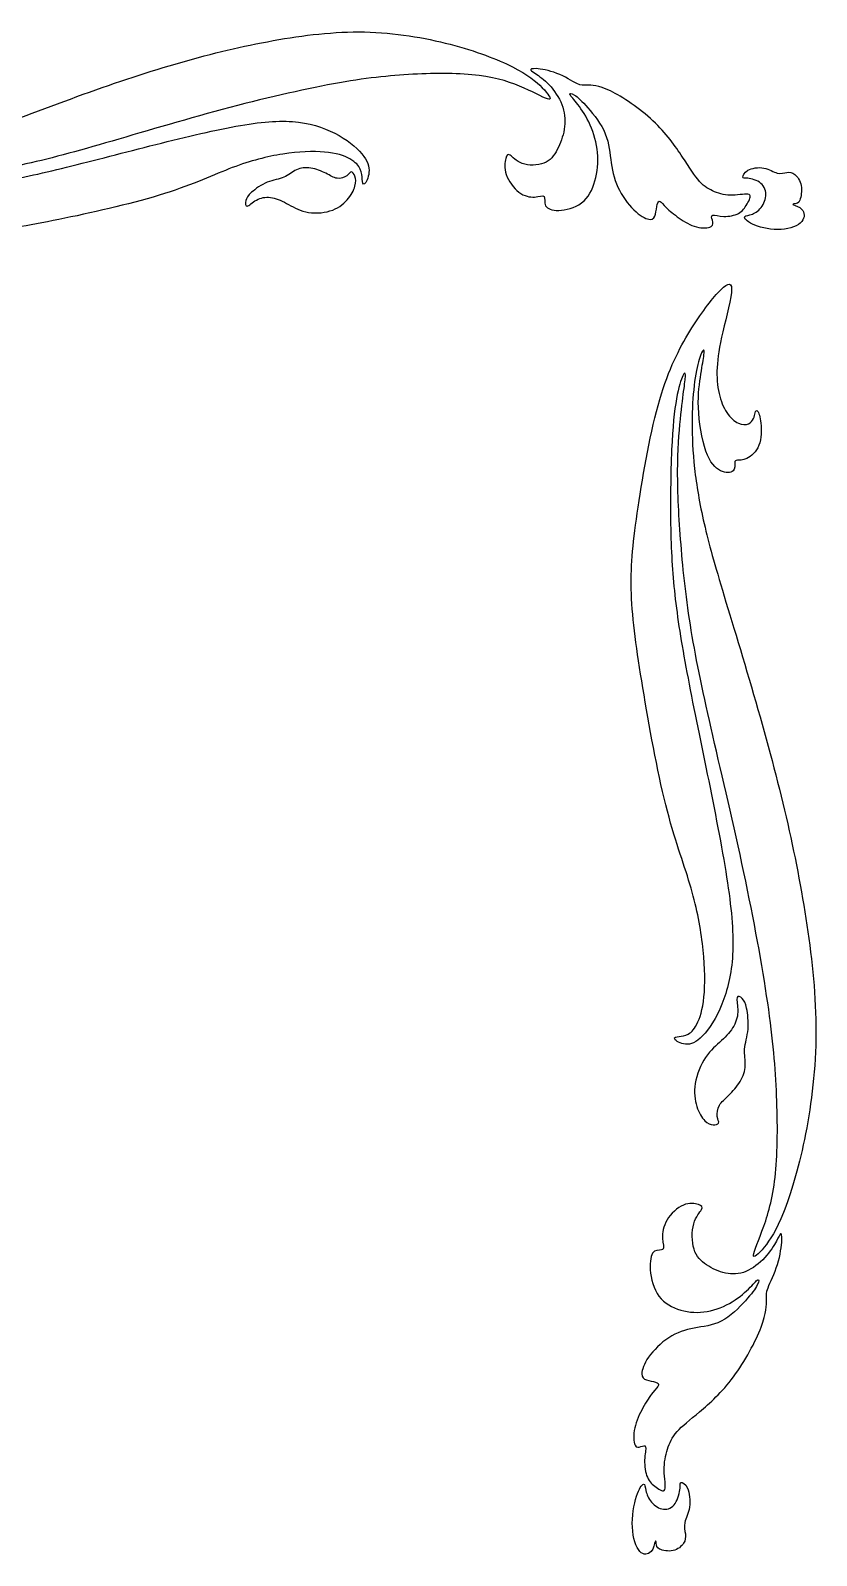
# Model space of a CAD drawing. Extents: x -9.5 to 9.2, y -1.7 to 27.8.
# Drawn here: x 2.57 to 9.2, y 14.74 to 27.62 of the extents above; entities that cross this region are included whole.
import ezdxf

# ---------------------------------------------------------------- set-up
doc = ezdxf.new("R2010")
doc.units = 0
doc.header["$MEASUREMENT"] = 0
doc.layers.add('LAYER_1', color=7, linetype='CONTINUOUS')

msp = doc.modelspace()

# ---------------------------------------------------------------- linework, layer by layer
at = {"layer": 'LAYER_1', "color": 250}
for points, knots in [([(-0.00163, 27.20749), (-0.00489, 27.26289), (-0.00326, 27.32808), (0.01547, 27.38267), (0.01547, 27.38267), (0.03421, 27.43725), (0.07007, 27.48126), (0.10225, 27.51751), (0.10225, 27.51751), (0.13443, 27.55377), (0.16295, 27.58229), (0.1711, 27.59777), (0.1711, 27.59777), (0.17925, 27.61325), (0.16702, 27.6157), (0.14177, 27.60674), (0.14177, 27.60674), (0.11651, 27.59777), (0.07821, 27.5774), (0.03584, 27.53911), (0.03584, 27.53911), (-0.00652, 27.50082), (-0.05297, 27.44459), (-0.08067, 27.37085), (-0.08067, 27.37085), (-0.10837, 27.29711), (-0.11734, 27.20586), (-0.11612, 27.12235), (-0.11612, 27.12235), (-0.1149, 27.03883), (-0.10348, 26.96306), (-0.08638, 26.89991), (-0.08638, 26.89991), (-0.06927, 26.83677), (-0.04645, 26.78624), (0.01832, 26.71129), (0.01832, 26.71129), (0.0831, 26.63633), (0.18984, 26.53692), (0.31858, 26.43997), (0.31858, 26.43997), (0.44732, 26.34301), (0.59806, 26.24849), (0.82905, 26.16824), (0.82905, 26.16824), (1.06005, 26.08798), (1.37131, 26.02198), (1.60597, 25.97921), (1.60597, 25.97921), (1.84063, 25.93643), (1.9987, 25.91688), (2.18651, 25.92624), (2.18651, 25.92624), (2.37433, 25.93561), (2.59188, 25.97391), (2.8628, 26.03013), (2.8628, 26.03013), (3.13372, 26.08635), (3.45802, 26.1605), (3.7049, 26.23872), (3.7049, 26.23872), (3.95178, 26.31693), (4.12127, 26.39923), (4.27608, 26.45789), (4.27608, 26.45789), (4.43089, 26.51655), (4.57104, 26.55159), (4.70262, 26.57196), (4.70262, 26.57196), (4.83421, 26.59233), (4.95725, 26.59803), (5.0538, 26.58948), (5.0538, 26.58948), (5.15036, 26.58093), (5.22043, 26.55811), (5.2685, 26.53122), (5.2685, 26.53122), (5.31657, 26.50434), (5.34265, 26.47337), (5.3561, 26.44363), (5.3561, 26.44363), (5.36954, 26.41389), (5.37035, 26.38537), (5.3728, 26.35971), (5.3728, 26.35971), (5.37524, 26.33405), (5.37932, 26.31123), (5.39194, 26.32059), (5.39194, 26.32059), (5.40457, 26.32997), (5.42576, 26.37153), (5.42902, 26.41797), (5.42902, 26.41797), (5.43228, 26.46441), (5.41761, 26.51574), (5.36954, 26.57399), (5.36954, 26.57399), (5.32147, 26.63225), (5.23998, 26.69744), (5.14058, 26.74836), (5.14058, 26.74836), (5.04118, 26.79928), (4.92384, 26.83595), (4.78329, 26.84614), (4.78329, 26.84614), (4.64274, 26.85632), (4.47896, 26.84002), (4.2663, 26.79969), (4.2663, 26.79969), (4.05363, 26.75936), (3.79208, 26.69499), (3.53216, 26.62859), (3.53216, 26.62859), (3.27224, 26.56219), (3.01395, 26.49374), (2.79395, 26.44078), (2.79395, 26.44078), (2.57395, 26.38782), (2.39225, 26.35034), (2.22481, 26.32549), (2.22481, 26.32549), (2.05737, 26.30064), (1.90419, 26.28842), (1.71882, 26.28394), (1.71882, 26.28394), (1.53346, 26.27945), (1.3159, 26.28271), (1.14927, 26.29208), (1.14927, 26.29208), (0.98264, 26.30145), (0.86694, 26.31693), (0.7818, 26.33608), (0.7818, 26.33608), (0.69665, 26.35523), (0.64205, 26.37805), (0.61598, 26.39312), (0.61598, 26.39312), (0.58991, 26.40819), (0.59235, 26.41552), (0.60906, 26.41674), (0.60906, 26.41674), (0.62576, 26.41797), (0.65673, 26.41308), (0.70806, 26.40453), (0.70806, 26.40453), (0.75939, 26.39597), (0.83109, 26.38375), (0.92886, 26.37153), (0.92886, 26.37153), (1.02664, 26.35931), (1.1505, 26.34708), (1.30327, 26.34667), (1.30327, 26.34667), (1.45605, 26.34626), (1.63775, 26.35768), (1.83085, 26.37723), (1.83085, 26.37723), (2.02396, 26.39678), (2.22848, 26.42449), (2.45051, 26.47052), (2.45051, 26.47052), (2.67254, 26.51655), (2.9121, 26.58092), (3.20665, 26.66606), (3.20665, 26.66606), (3.5012, 26.75121), (3.85075, 26.85713), (4.19134, 26.94839), (4.19134, 26.94839), (4.53192, 27.03964), (4.86355, 27.11624), (5.13039, 27.16512), (5.13039, 27.16512), (5.39724, 27.21401), (5.59932, 27.2352), (5.79975, 27.24578), (5.79975, 27.24578), (6.00019, 27.25638), (6.19901, 27.25638), (6.3583, 27.23601), (6.3583, 27.23601), (6.51759, 27.21564), (6.63737, 27.17489), (6.73841, 27.13008), (6.73841, 27.13008), (6.83944, 27.08527), (6.92174, 27.03638), (6.94741, 27.03517), (6.94741, 27.03517), (6.97308, 27.03394), (6.94211, 27.08039), (6.89078, 27.13293), (6.89078, 27.13293), (6.83945, 27.18549), (6.76774, 27.24416), (6.64063, 27.30852), (6.64063, 27.30852), (6.51352, 27.37289), (6.33101, 27.44296), (6.11427, 27.49918), (6.11427, 27.49918), (5.89753, 27.5554), (5.64657, 27.59777), (5.39154, 27.60307), (5.39154, 27.60307), (5.13651, 27.60837), (4.8774, 27.57658), (4.61992, 27.53014), (4.61992, 27.53014), (4.36245, 27.4837), (4.10659, 27.42259), (3.84219, 27.34682), (3.84219, 27.34682), (3.57779, 27.27104), (3.30483, 27.1806), (3.01761, 27.07672), (3.01761, 27.07672), (2.7304, 26.97283), (2.42892, 26.8555), (2.202, 26.76955), (2.202, 26.76955), (1.97508, 26.68359), (1.82271, 26.62899), (1.67971, 26.58744), (1.67971, 26.58744), (1.53672, 26.54589), (1.40308, 26.51737), (1.28249, 26.50026), (1.28249, 26.50026), (1.1619, 26.48315), (1.05435, 26.47744), (0.95494, 26.47785), (0.95494, 26.47785), (0.85553, 26.47826), (0.76428, 26.48478), (0.68565, 26.49659), (0.68565, 26.49659), (0.60702, 26.5084), (0.54102, 26.52552), (0.49825, 26.54141), (0.49825, 26.54141), (0.45547, 26.55729), (0.43591, 26.57196), (0.43143, 26.58011), (0.43143, 26.58011), (0.42695, 26.58826), (0.43754, 26.58989), (0.46606, 26.58541), (0.46606, 26.58541), (0.49458, 26.58092), (0.54102, 26.57033), (0.60295, 26.5577), (0.60295, 26.5577), (0.66487, 26.54508), (0.74228, 26.5304), (0.84454, 26.5357), (0.84454, 26.5357), (0.94679, 26.541), (1.07391, 26.56626), (1.15742, 26.60333), (1.15742, 26.60333), (1.24094, 26.6404), (1.28086, 26.68929), (1.2996, 26.73654), (1.2996, 26.73654), (1.31834, 26.7838), (1.3159, 26.82943), (1.30082, 26.8498), (1.30082, 26.8498), (1.28575, 26.87017), (1.25804, 26.86528), (1.24257, 26.86569), (1.24257, 26.86569), (1.22708, 26.8661), (1.22382, 26.8718), (1.22342, 26.88972), (1.22342, 26.88972), (1.22301, 26.90765), (1.22545, 26.9378), (1.21079, 26.97609), (1.21079, 26.97609), (1.19612, 27.01438), (1.16434, 27.06083), (1.11627, 27.08445), (1.11627, 27.08445), (1.0682, 27.10808), (1.00383, 27.1089), (0.95657, 27.10279), (0.95657, 27.10279), (0.90931, 27.09668), (0.87916, 27.08364), (0.86939, 27.07346), (0.86939, 27.07346), (0.85961, 27.06327), (0.8702, 27.05594), (0.88242, 27.05105), (0.88242, 27.05105), (0.89465, 27.04616), (0.9085, 27.04372), (0.92316, 27.03558), (0.92316, 27.03558), (0.93783, 27.02743), (0.95332, 27.01357), (0.96146, 26.99036), (0.96146, 26.99036), (0.96961, 26.96714), (0.97042, 26.93454), (0.95739, 26.8991), (0.95739, 26.8991), (0.94435, 26.86366), (0.91746, 26.82535), (0.88079, 26.79399), (0.88079, 26.79399), (0.84413, 26.76262), (0.79768, 26.73817), (0.74309, 26.7227), (0.74309, 26.7227), (0.6885, 26.70722), (0.62576, 26.7007), (0.55569, 26.70518), (0.55569, 26.70518), (0.48561, 26.70965), (0.40821, 26.72514), (0.33651, 26.7508), (0.33651, 26.7508), (0.26481, 26.77647), (0.1988, 26.81232), (0.14666, 26.86569), (0.14666, 26.86569), (0.09451, 26.91905), (0.05621, 26.98994), (0.03299, 27.0482), (0.03299, 27.0482), (0.00977, 27.10645), (0.00162, 27.15208), (-0.00163, 27.20749)], [0, 0, 0, 0, 0.01176471, 0.01176471, 0.01176471, 0.01176471, 0.02352941, 0.02352941, 0.02352941, 0.02352941, 0.03529412, 0.03529412, 0.03529412, 0.03529412, 0.04705882, 0.04705882, 0.04705882, 0.04705882, 0.05882353, 0.05882353, 0.05882353, 0.05882353, 0.07058824, 0.07058824, 0.07058824, 0.07058824, 0.08235294, 0.08235294, 0.08235294, 0.08235294, 0.09411765, 0.09411765, 0.09411765, 0.09411765, 0.10588235, 0.10588235, 0.10588235, 0.10588235, 0.11764706, 0.11764706, 0.11764706, 0.11764706, 0.12941176, 0.12941176, 0.12941176, 0.12941176, 0.14117647, 0.14117647, 0.14117647, 0.14117647, 0.15294118, 0.15294118, 0.15294118, 0.15294118, 0.16470588, 0.16470588, 0.16470588, 0.16470588, 0.17647059, 0.17647059, 0.17647059, 0.17647059, 0.18823529, 0.18823529, 0.18823529, 0.18823529, 0.2, 0.2, 0.2, 0.2, 0.21176471, 0.21176471, 0.21176471, 0.21176471, 0.22352941, 0.22352941, 0.22352941, 0.22352941, 0.23529412, 0.23529412, 0.23529412, 0.23529412, 0.24705882, 0.24705882, 0.24705882, 0.24705882, 0.25882353, 0.25882353, 0.25882353, 0.25882353, 0.27058824, 0.27058824, 0.27058824, 0.27058824, 0.28235294, 0.28235294, 0.28235294, 0.28235294, 0.29411765, 0.29411765, 0.29411765, 0.29411765, 0.30588235, 0.30588235, 0.30588235, 0.30588235, 0.31764706, 0.31764706, 0.31764706, 0.31764706, 0.32941176, 0.32941176, 0.32941176, 0.32941176, 0.34117647, 0.34117647, 0.34117647, 0.34117647, 0.35294118, 0.35294118, 0.35294118, 0.35294118, 0.36470588, 0.36470588, 0.36470588, 0.36470588, 0.37647059, 0.37647059, 0.37647059, 0.37647059, 0.38823529, 0.38823529, 0.38823529, 0.38823529, 0.4, 0.4, 0.4, 0.4, 0.41176471, 0.41176471, 0.41176471, 0.41176471, 0.42352941, 0.42352941, 0.42352941, 0.42352941, 0.43529412, 0.43529412, 0.43529412, 0.43529412, 0.44705882, 0.44705882, 0.44705882, 0.44705882, 0.45882353, 0.45882353, 0.45882353, 0.45882353, 0.47058824, 0.47058824, 0.47058824, 0.47058824, 0.48235294, 0.48235294, 0.48235294, 0.48235294, 0.49411765, 0.49411765, 0.49411765, 0.49411765, 0.50588235, 0.50588235, 0.50588235, 0.50588235, 0.51764706, 0.51764706, 0.51764706, 0.51764706, 0.52941176, 0.52941176, 0.52941176, 0.52941176, 0.54117647, 0.54117647, 0.54117647, 0.54117647, 0.55294118, 0.55294118, 0.55294118, 0.55294118, 0.56470588, 0.56470588, 0.56470588, 0.56470588, 0.57647059, 0.57647059, 0.57647059, 0.57647059, 0.58823529, 0.58823529, 0.58823529, 0.58823529, 0.6, 0.6, 0.6, 0.6, 0.61176471, 0.61176471, 0.61176471, 0.61176471, 0.62352941, 0.62352941, 0.62352941, 0.62352941, 0.63529412, 0.63529412, 0.63529412, 0.63529412, 0.64705882, 0.64705882, 0.64705882, 0.64705882, 0.65882353, 0.65882353, 0.65882353, 0.65882353, 0.67058824, 0.67058824, 0.67058824, 0.67058824, 0.68235294, 0.68235294, 0.68235294, 0.68235294, 0.69411765, 0.69411765, 0.69411765, 0.69411765, 0.70588235, 0.70588235, 0.70588235, 0.70588235, 0.71764706, 0.71764706, 0.71764706, 0.71764706, 0.72941176, 0.72941176, 0.72941176, 0.72941176, 0.74117647, 0.74117647, 0.74117647, 0.74117647, 0.75294118, 0.75294118, 0.75294118, 0.75294118, 0.76470588, 0.76470588, 0.76470588, 0.76470588, 0.77647059, 0.77647059, 0.77647059, 0.77647059, 0.78823529, 0.78823529, 0.78823529, 0.78823529, 0.8, 0.8, 0.8, 0.8, 0.81176471, 0.81176471, 0.81176471, 0.81176471, 0.82352941, 0.82352941, 0.82352941, 0.82352941, 0.83529412, 0.83529412, 0.83529412, 0.83529412, 0.84705882, 0.84705882, 0.84705882, 0.84705882, 0.85882353, 0.85882353, 0.85882353, 0.85882353, 0.87058824, 0.87058824, 0.87058824, 0.87058824, 0.88235294, 0.88235294, 0.88235294, 0.88235294, 0.89411765, 0.89411765, 0.89411765, 0.89411765, 0.90588235, 0.90588235, 0.90588235, 0.90588235, 0.91764706, 0.91764706, 0.91764706, 0.91764706, 0.92941176, 0.92941176, 0.92941176, 0.92941176, 0.94117647, 0.94117647, 0.94117647, 0.94117647, 0.95294118, 0.95294118, 0.95294118, 0.95294118, 0.96470588, 0.96470588, 0.96470588, 0.96470588, 0.97647059, 0.97647059, 0.97647059, 0.97647059, 1, 1, 1, 1]), ([(6.83983, 27.29344), (6.87895, 27.29141), (6.94821, 27.28), (7.01461, 27.25393), (7.01461, 27.25393), (7.08102, 27.22786), (7.14458, 27.18711), (7.18287, 27.16838), (7.18287, 27.16838), (7.22116, 27.14963), (7.23421, 27.15289), (7.27005, 27.15411), (7.27005, 27.15411), (7.3059, 27.15534), (7.36458, 27.15452), (7.46642, 27.10523), (7.46642, 27.10523), (7.56827, 27.05594), (7.71331, 26.95816), (7.82493, 26.85346), (7.82493, 26.85346), (7.93656, 26.74877), (8.01478, 26.63713), (8.07508, 26.5467), (8.07508, 26.5467), (8.13537, 26.45626), (8.17775, 26.387), (8.21889, 26.34096), (8.21889, 26.34096), (8.26004, 26.29493), (8.29997, 26.27211), (8.34518, 26.25419), (8.34518, 26.25419), (8.39041, 26.23627), (8.44093, 26.22322), (8.49715, 26.22444), (8.49715, 26.22444), (8.55337, 26.22567), (8.61529, 26.24116), (8.63648, 26.23056), (8.63648, 26.23056), (8.65767, 26.21997), (8.6381, 26.1833), (8.61896, 26.15071), (8.61896, 26.15071), (8.59981, 26.11812), (8.58107, 26.0896), (8.54767, 26.07127), (8.54767, 26.07127), (8.51426, 26.05294), (8.46618, 26.04479), (8.42382, 26.04642), (8.42382, 26.04642), (8.38145, 26.04805), (8.34477, 26.05946), (8.3297, 26.0558), (8.3297, 26.0558), (8.31463, 26.05213), (8.32115, 26.03338), (8.32685, 26.01342), (8.32685, 26.01342), (8.33256, 25.99346), (8.33745, 25.97227), (8.31504, 25.95965), (8.31504, 25.95965), (8.29264, 25.94702), (8.24292, 25.94294), (8.19241, 25.95639), (8.19241, 25.95639), (8.14189, 25.96983), (8.09056, 26.0008), (8.04616, 26.03176), (8.04616, 26.03176), (8.00175, 26.06271), (7.96426, 26.09368), (7.93779, 26.11975), (7.93779, 26.11975), (7.91131, 26.14582), (7.89582, 26.16701), (7.88482, 26.17271), (7.88482, 26.17271), (7.87382, 26.17841), (7.86731, 26.16864), (7.86201, 26.14664), (7.86201, 26.14664), (7.85671, 26.12464), (7.85264, 26.09042), (7.84571, 26.06435), (7.84571, 26.06435), (7.83879, 26.03827), (7.82901, 26.02035), (7.80212, 26.02075), (7.80212, 26.02075), (7.77523, 26.02116), (7.73123, 26.0399), (7.68235, 26.08308), (7.68235, 26.08308), (7.63346, 26.12627), (7.57967, 26.1939), (7.54261, 26.26641), (7.54261, 26.26641), (7.50553, 26.33892), (7.48516, 26.41633), (7.47294, 26.497), (7.47294, 26.497), (7.46072, 26.57766), (7.45664, 26.66158), (7.42324, 26.74346), (7.42324, 26.74346), (7.38983, 26.82535), (7.32709, 26.9052), (7.27698, 26.96224), (7.27698, 26.96224), (7.22687, 27.01927), (7.18938, 27.0535), (7.1625, 27.0706), (7.1625, 27.0706), (7.13561, 27.08771), (7.11931, 27.08771), (7.12502, 27.07427), (7.12502, 27.07427), (7.13072, 27.06082), (7.15843, 27.03393), (7.19183, 26.99075), (7.19183, 26.99075), (7.22524, 26.94757), (7.26436, 26.88809), (7.29531, 26.81761), (7.29531, 26.81761), (7.32627, 26.74713), (7.34909, 26.66565), (7.35683, 26.58418), (7.35683, 26.58418), (7.36457, 26.5027), (7.35724, 26.42122), (7.33606, 26.34626), (7.33606, 26.34626), (7.31487, 26.2713), (7.27983, 26.20286), (7.2232, 26.15968), (7.2232, 26.15968), (7.16657, 26.11649), (7.08835, 26.09857), (7.0301, 26.09694), (7.0301, 26.09694), (6.97184, 26.09531), (6.93354, 26.10997), (6.91969, 26.13645), (6.91969, 26.13645), (6.90584, 26.16293), (6.91643, 26.20123), (6.90625, 26.21345), (6.90625, 26.21345), (6.89606, 26.22567), (6.86509, 26.21182), (6.82599, 26.20938), (6.82599, 26.20938), (6.78688, 26.20693), (6.73961, 26.2159), (6.6944, 26.25011), (6.6944, 26.25011), (6.64918, 26.28434), (6.60599, 26.34382), (6.58766, 26.39881), (6.58766, 26.39881), (6.56933, 26.45381), (6.57585, 26.50433), (6.58358, 26.53488), (6.58358, 26.53488), (6.59132, 26.56544), (6.60029, 26.57603), (6.61984, 26.56259), (6.61984, 26.56259), (6.63939, 26.54914), (6.66955, 26.51166), (6.72251, 26.49292), (6.72251, 26.49292), (6.77547, 26.47418), (6.85125, 26.47418), (6.90502, 26.49536), (6.90502, 26.49536), (6.9588, 26.51655), (6.99058, 26.55892), (7.01747, 26.60984), (7.01747, 26.60984), (7.04435, 26.66076), (7.06636, 26.72025), (7.07654, 26.78135), (7.07654, 26.78135), (7.08672, 26.84246), (7.08509, 26.9052), (7.06513, 26.96712), (7.06513, 26.96712), (7.04517, 27.02905), (7.00687, 27.09016), (6.96491, 27.13863), (6.96491, 27.13863), (6.92295, 27.18711), (6.87732, 27.22297), (6.84636, 27.24455), (6.84636, 27.24455), (6.81539, 27.26614), (6.7991, 27.27348), (6.79543, 27.28081), (6.79543, 27.28081), (6.79176, 27.28814), (6.80073, 27.29548), (6.83983, 27.29344)], [0, 0, 0, 0, 0.01886792, 0.01886792, 0.01886792, 0.01886792, 0.03773585, 0.03773585, 0.03773585, 0.03773585, 0.05660377, 0.05660377, 0.05660377, 0.05660377, 0.0754717, 0.0754717, 0.0754717, 0.0754717, 0.09433962, 0.09433962, 0.09433962, 0.09433962, 0.11320755, 0.11320755, 0.11320755, 0.11320755, 0.13207547, 0.13207547, 0.13207547, 0.13207547, 0.1509434, 0.1509434, 0.1509434, 0.1509434, 0.16981132, 0.16981132, 0.16981132, 0.16981132, 0.18867925, 0.18867925, 0.18867925, 0.18867925, 0.20754717, 0.20754717, 0.20754717, 0.20754717, 0.22641509, 0.22641509, 0.22641509, 0.22641509, 0.24528302, 0.24528302, 0.24528302, 0.24528302, 0.26415094, 0.26415094, 0.26415094, 0.26415094, 0.28301887, 0.28301887, 0.28301887, 0.28301887, 0.30188679, 0.30188679, 0.30188679, 0.30188679, 0.32075472, 0.32075472, 0.32075472, 0.32075472, 0.33962264, 0.33962264, 0.33962264, 0.33962264, 0.35849057, 0.35849057, 0.35849057, 0.35849057, 0.37735849, 0.37735849, 0.37735849, 0.37735849, 0.39622642, 0.39622642, 0.39622642, 0.39622642, 0.41509434, 0.41509434, 0.41509434, 0.41509434, 0.43396226, 0.43396226, 0.43396226, 0.43396226, 0.45283019, 0.45283019, 0.45283019, 0.45283019, 0.47169811, 0.47169811, 0.47169811, 0.47169811, 0.49056604, 0.49056604, 0.49056604, 0.49056604, 0.50943396, 0.50943396, 0.50943396, 0.50943396, 0.52830189, 0.52830189, 0.52830189, 0.52830189, 0.54716981, 0.54716981, 0.54716981, 0.54716981, 0.56603774, 0.56603774, 0.56603774, 0.56603774, 0.58490566, 0.58490566, 0.58490566, 0.58490566, 0.60377358, 0.60377358, 0.60377358, 0.60377358, 0.62264151, 0.62264151, 0.62264151, 0.62264151, 0.64150943, 0.64150943, 0.64150943, 0.64150943, 0.66037736, 0.66037736, 0.66037736, 0.66037736, 0.67924528, 0.67924528, 0.67924528, 0.67924528, 0.69811321, 0.69811321, 0.69811321, 0.69811321, 0.71698113, 0.71698113, 0.71698113, 0.71698113, 0.73584906, 0.73584906, 0.73584906, 0.73584906, 0.75471698, 0.75471698, 0.75471698, 0.75471698, 0.77358491, 0.77358491, 0.77358491, 0.77358491, 0.79245283, 0.79245283, 0.79245283, 0.79245283, 0.81132075, 0.81132075, 0.81132075, 0.81132075, 0.83018868, 0.83018868, 0.83018868, 0.83018868, 0.8490566, 0.8490566, 0.8490566, 0.8490566, 0.86792453, 0.86792453, 0.86792453, 0.86792453, 0.88679245, 0.88679245, 0.88679245, 0.88679245, 0.90566038, 0.90566038, 0.90566038, 0.90566038, 0.9245283, 0.9245283, 0.9245283, 0.9245283, 0.94339623, 0.94339623, 0.94339623, 0.94339623, 0.96226415, 0.96226415, 0.96226415, 0.96226415, 1, 1, 1, 1]), ([(4.43843, 26.2493), (4.47, 26.27741), (4.52093, 26.31409), (4.57124, 26.33466), (4.57124, 26.33466), (4.62155, 26.35523), (4.67126, 26.35972), (4.71118, 26.37682), (4.71118, 26.37682), (4.75111, 26.39393), (4.78126, 26.42367), (4.81711, 26.44037), (4.81711, 26.44037), (4.85296, 26.45707), (4.89451, 26.46075), (4.93831, 26.45362), (4.93831, 26.45362), (4.9821, 26.44649), (5.02814, 26.42856), (5.06562, 26.40983), (5.06562, 26.40983), (5.10311, 26.39108), (5.13203, 26.37152), (5.16197, 26.36745), (5.16197, 26.36745), (5.19191, 26.36337), (5.22288, 26.37479), (5.24243, 26.38965), (5.24243, 26.38965), (5.26199, 26.40452), (5.27014, 26.42286), (5.28053, 26.42326), (5.28053, 26.42326), (5.29091, 26.42367), (5.30355, 26.40615), (5.31108, 26.38436), (5.31108, 26.38436), (5.31862, 26.36257), (5.32106, 26.33648), (5.31109, 26.30186), (5.31109, 26.30186), (5.3011, 26.26724), (5.27869, 26.22404), (5.24406, 26.18494), (5.24406, 26.18494), (5.20944, 26.14583), (5.16258, 26.11079), (5.10005, 26.09185), (5.10005, 26.09185), (5.03751, 26.07291), (4.95929, 26.07005), (4.89512, 26.08451), (4.89512, 26.08451), (4.83096, 26.09898), (4.78085, 26.13076), (4.73318, 26.15622), (4.73318, 26.15622), (4.68551, 26.18168), (4.64029, 26.20083), (4.59752, 26.20612), (4.59752, 26.20612), (4.55474, 26.21142), (4.51441, 26.20286), (4.47978, 26.18372), (4.47978, 26.18372), (4.44515, 26.16457), (4.41622, 26.13483), (4.40094, 26.13279), (4.40094, 26.13279), (4.38567, 26.13075), (4.38404, 26.15642), (4.38933, 26.17903), (4.38933, 26.17903), (4.39463, 26.20164), (4.40685, 26.2212), (4.43843, 26.2493)], [0, 0, 0, 0, 0.05, 0.05, 0.05, 0.05, 0.1, 0.1, 0.1, 0.1, 0.15, 0.15, 0.15, 0.15, 0.2, 0.2, 0.2, 0.2, 0.25, 0.25, 0.25, 0.25, 0.3, 0.3, 0.3, 0.3, 0.35, 0.35, 0.35, 0.35, 0.4, 0.4, 0.4, 0.4, 0.45, 0.45, 0.45, 0.45, 0.5, 0.5, 0.5, 0.5, 0.55, 0.55, 0.55, 0.55, 0.6, 0.6, 0.6, 0.6, 0.65, 0.65, 0.65, 0.65, 0.7, 0.7, 0.7, 0.7, 0.75, 0.75, 0.75, 0.75, 0.8, 0.8, 0.8, 0.8, 0.85, 0.85, 0.85, 0.85, 0.9, 0.9, 0.9, 0.9, 1, 1, 1, 1]), ([(8.62547, 26.36867), (8.65521, 26.365), (8.7041, 26.35115), (8.73547, 26.32467), (8.73547, 26.32467), (8.76683, 26.29819), (8.78069, 26.25908), (8.77743, 26.21875), (8.77743, 26.21875), (8.77417, 26.17842), (8.7538, 26.13686), (8.72773, 26.10875), (8.72773, 26.10875), (8.70165, 26.08065), (8.66987, 26.06598), (8.64339, 26.05824), (8.64339, 26.05824), (8.61691, 26.0505), (8.59572, 26.04968), (8.59817, 26.03584), (8.59817, 26.03584), (8.60061, 26.02198), (8.62669, 25.99509), (8.68413, 25.97228), (8.68413, 25.97228), (8.74157, 25.94947), (8.83039, 25.93072), (8.90779, 25.9352), (8.90779, 25.9352), (8.9852, 25.93969), (9.0512, 25.96739), (9.08094, 26.00243), (9.08094, 26.00243), (9.11068, 26.03746), (9.10416, 26.07983), (9.08257, 26.10468), (9.08257, 26.10468), (9.06098, 26.12953), (9.0243, 26.13686), (9.01168, 26.14216), (9.01168, 26.14216), (8.99905, 26.14746), (9.01046, 26.15071), (9.0239, 26.15275), (9.0239, 26.15275), (9.03735, 26.15479), (9.05283, 26.1556), (9.06423, 26.18249), (9.06423, 26.18249), (9.07564, 26.20938), (9.08298, 26.26234), (9.07524, 26.30552), (9.07524, 26.30552), (9.0675, 26.3487), (9.04468, 26.38212), (9.02268, 26.40004), (9.02268, 26.40004), (9.00069, 26.41796), (8.97949, 26.42041), (8.95546, 26.41674), (8.95546, 26.41674), (8.93143, 26.41308), (8.90453, 26.4033), (8.87357, 26.41144), (8.87357, 26.41144), (8.84262, 26.41959), (8.80757, 26.44567), (8.76154, 26.45423), (8.76154, 26.45423), (8.7155, 26.46278), (8.65846, 26.45381), (8.62547, 26.43508), (8.62547, 26.43508), (8.59247, 26.41634), (8.5835, 26.38781), (8.58432, 26.37682), (8.58432, 26.37682), (8.58513, 26.36582), (8.59573, 26.37234), (8.62547, 26.36867)], [0, 0, 0, 0, 0.04761905, 0.04761905, 0.04761905, 0.04761905, 0.0952381, 0.0952381, 0.0952381, 0.0952381, 0.14285714, 0.14285714, 0.14285714, 0.14285714, 0.19047619, 0.19047619, 0.19047619, 0.19047619, 0.23809524, 0.23809524, 0.23809524, 0.23809524, 0.28571429, 0.28571429, 0.28571429, 0.28571429, 0.33333333, 0.33333333, 0.33333333, 0.33333333, 0.38095238, 0.38095238, 0.38095238, 0.38095238, 0.42857143, 0.42857143, 0.42857143, 0.42857143, 0.47619048, 0.47619048, 0.47619048, 0.47619048, 0.52380952, 0.52380952, 0.52380952, 0.52380952, 0.57142857, 0.57142857, 0.57142857, 0.57142857, 0.61904762, 0.61904762, 0.61904762, 0.61904762, 0.66666667, 0.66666667, 0.66666667, 0.66666667, 0.71428571, 0.71428571, 0.71428571, 0.71428571, 0.76190476, 0.76190476, 0.76190476, 0.76190476, 0.80952381, 0.80952381, 0.80952381, 0.80952381, 0.85714286, 0.85714286, 0.85714286, 0.85714286, 0.9047619, 0.9047619, 0.9047619, 0.9047619, 1, 1, 1, 1]), ([(8.48927, 25.43374), (8.48851, 25.50302), (8.44161, 25.47626), (8.37202, 25.4003), (8.37202, 25.4003), (8.30242, 25.32434), (8.21013, 25.19917), (8.12012, 25.0482), (8.12012, 25.0482), (8.0301, 24.89723), (7.94235, 24.72045), (7.86785, 24.44958), (7.86785, 24.44958), (7.79334, 24.17869), (7.73206, 23.81369), (7.69235, 23.53851), (7.69235, 23.53851), (7.65263, 23.26333), (7.63448, 23.07796), (7.64317, 22.85772), (7.64317, 22.85772), (7.65187, 22.63748), (7.68743, 22.38236), (7.73962, 22.06466), (7.73962, 22.06466), (7.79182, 21.74695), (7.86066, 21.36666), (7.93328, 21.07715), (7.93328, 21.07715), (8.00589, 20.78764), (8.0823, 20.58889), (8.13676, 20.40735), (8.13676, 20.40735), (8.19122, 20.2258), (8.22375, 20.06146), (8.24266, 19.90714), (8.24266, 19.90714), (8.26157, 19.75283), (8.26687, 19.60855), (8.25893, 19.49533), (8.25893, 19.49533), (8.25099, 19.3821), (8.22981, 19.29993), (8.20485, 19.24356), (8.20485, 19.24356), (8.17988, 19.18719), (8.15113, 19.15661), (8.12352, 19.14084), (8.12352, 19.14084), (8.09591, 19.12508), (8.06944, 19.12412), (8.04561, 19.12125), (8.04561, 19.12125), (8.02178, 19.11838), (8.0006, 19.11361), (8.0093, 19.0988), (8.0093, 19.0988), (8.018, 19.08399), (8.05657, 19.05915), (8.09969, 19.05532), (8.09969, 19.05532), (8.14281, 19.0515), (8.19047, 19.0687), (8.24456, 19.12507), (8.24456, 19.12507), (8.29864, 19.18144), (8.35916, 19.27699), (8.40643, 19.39356), (8.40643, 19.39356), (8.45371, 19.51013), (8.48776, 19.64773), (8.49721, 19.81255), (8.49721, 19.81255), (8.50666, 19.97737), (8.49153, 20.16944), (8.45409, 20.41882), (8.45409, 20.41882), (8.41664, 20.6682), (8.35688, 20.97492), (8.29524, 21.27971), (8.29524, 21.27971), (8.23358, 21.58452), (8.17004, 21.88741), (8.12088, 22.14539), (8.12088, 22.14539), (8.07171, 22.40338), (8.03691, 22.61646), (8.01384, 22.81281), (8.01384, 22.81281), (7.99076, 23.00916), (7.97942, 23.1888), (7.97526, 23.40617), (7.97526, 23.40617), (7.9711, 23.62354), (7.97413, 23.87867), (7.98282, 24.07406), (7.98282, 24.07406), (7.99152, 24.26946), (8.0059, 24.40515), (8.02367, 24.505), (8.02367, 24.505), (8.04144, 24.60485), (8.06263, 24.66887), (8.07662, 24.69944), (8.07662, 24.69944), (8.09062, 24.73002), (8.09743, 24.72715), (8.09856, 24.70756), (8.09856, 24.70756), (8.09969, 24.68798), (8.09515, 24.65166), (8.08721, 24.59147), (8.08721, 24.59147), (8.07926, 24.53127), (8.06792, 24.44719), (8.05657, 24.33253), (8.05657, 24.33253), (8.04523, 24.21787), (8.03388, 24.07263), (8.0335, 23.89348), (8.0335, 23.89348), (8.03312, 23.71432), (8.04372, 23.50125), (8.06187, 23.27479), (8.06187, 23.27479), (8.08002, 23.04834), (8.10575, 22.8085), (8.14848, 22.54813), (8.14848, 22.54813), (8.19122, 22.28776), (8.25098, 22.00684), (8.33003, 21.66144), (8.33003, 21.66144), (8.40908, 21.31603), (8.50742, 20.90611), (8.59214, 20.50672), (8.59214, 20.50672), (8.67686, 20.10732), (8.74797, 19.71843), (8.79335, 19.4055), (8.79335, 19.4055), (8.83874, 19.09258), (8.85842, 18.85561), (8.86825, 18.62057), (8.86825, 18.62057), (8.87809, 18.38552), (8.87809, 18.15238), (8.85917, 17.96558), (8.85917, 17.96558), (8.84026, 17.77878), (8.80244, 17.63832), (8.76083, 17.51984), (8.76083, 17.51984), (8.71923, 17.40136), (8.67384, 17.30485), (8.67271, 17.27475), (8.67271, 17.27475), (8.67157, 17.24465), (8.71469, 17.28096), (8.76348, 17.34115), (8.76348, 17.34115), (8.81227, 17.40135), (8.86673, 17.48544), (8.92649, 17.63449), (8.92649, 17.63449), (8.98625, 17.78355), (9.05131, 17.99758), (9.1035, 18.25174), (9.1035, 18.25174), (9.15569, 18.50591), (9.19504, 18.8002), (9.19995, 19.09927), (9.19995, 19.09927), (9.20487, 19.39834), (9.17536, 19.70219), (9.13225, 20.00413), (9.13225, 20.00413), (9.08913, 20.30606), (9.03239, 20.6061), (8.96205, 20.91615), (8.96205, 20.91615), (8.8917, 21.22621), (8.80773, 21.5463), (8.71129, 21.88311), (8.71129, 21.88311), (8.61484, 22.21992), (8.50591, 22.57346), (8.4261, 22.83956), (8.4261, 22.83956), (8.3463, 23.10567), (8.29561, 23.28435), (8.25704, 23.45204), (8.25704, 23.45204), (8.21846, 23.61973), (8.19198, 23.77643), (8.1761, 23.91784), (8.1761, 23.91784), (8.16021, 24.05926), (8.15491, 24.18539), (8.15528, 24.30195), (8.15528, 24.30195), (8.15567, 24.41852), (8.16172, 24.52555), (8.17269, 24.61775), (8.17269, 24.61775), (8.18366, 24.70995), (8.19955, 24.78735), (8.2143, 24.83751), (8.2143, 24.83751), (8.22904, 24.88767), (8.24266, 24.9106), (8.25023, 24.91585), (8.25023, 24.91585), (8.25779, 24.92111), (8.2593, 24.90869), (8.25515, 24.87525), (8.25515, 24.87525), (8.25098, 24.84181), (8.24114, 24.78734), (8.22942, 24.71473), (8.22942, 24.71473), (8.2177, 24.64211), (8.20408, 24.55133), (8.209, 24.43141), (8.209, 24.43141), (8.21392, 24.3115), (8.23737, 24.16244), (8.27178, 24.06451), (8.27178, 24.06451), (8.3062, 23.96657), (8.35159, 23.91975), (8.39546, 23.89778), (8.39546, 23.89778), (8.43933, 23.8758), (8.4817, 23.87867), (8.50061, 23.89634), (8.50061, 23.89634), (8.51952, 23.91402), (8.51498, 23.94651), (8.51535, 23.96466), (8.51535, 23.96466), (8.51574, 23.98282), (8.52104, 23.98665), (8.53767, 23.98712), (8.53767, 23.98712), (8.55431, 23.9876), (8.58231, 23.98472), (8.61786, 24.00192), (8.61786, 24.00192), (8.65341, 24.01912), (8.69653, 24.05639), (8.71847, 24.11276), (8.71847, 24.11276), (8.7404, 24.16914), (8.74116, 24.24463), (8.73549, 24.30004), (8.73549, 24.30004), (8.72982, 24.35546), (8.71771, 24.39082), (8.70826, 24.40228), (8.70826, 24.40228), (8.69881, 24.41375), (8.69199, 24.40132), (8.68745, 24.38699), (8.68745, 24.38699), (8.68292, 24.37266), (8.68065, 24.35641), (8.67309, 24.33921), (8.67309, 24.33921), (8.66552, 24.32201), (8.65266, 24.30386), (8.6311, 24.29432), (8.6311, 24.29432), (8.60955, 24.28476), (8.57928, 24.2838), (8.54638, 24.29909), (8.54638, 24.29909), (8.51347, 24.31438), (8.47792, 24.34591), (8.44879, 24.3889), (8.44879, 24.3889), (8.41967, 24.4319), (8.39698, 24.48638), (8.38261, 24.55039), (8.38261, 24.55039), (8.36823, 24.61441), (8.36218, 24.68798), (8.36634, 24.77015), (8.36634, 24.77015), (8.3705, 24.85232), (8.38487, 24.9431), (8.41475, 25.07113), (8.41475, 25.07113), (8.44464, 25.19917), (8.49002, 25.36447), (8.48927, 25.43374)], [0, 0, 0, 0, 0.01333333, 0.01333333, 0.01333333, 0.01333333, 0.02666667, 0.02666667, 0.02666667, 0.02666667, 0.04, 0.04, 0.04, 0.04, 0.05333333, 0.05333333, 0.05333333, 0.05333333, 0.06666667, 0.06666667, 0.06666667, 0.06666667, 0.08, 0.08, 0.08, 0.08, 0.09333333, 0.09333333, 0.09333333, 0.09333333, 0.10666667, 0.10666667, 0.10666667, 0.10666667, 0.12, 0.12, 0.12, 0.12, 0.13333333, 0.13333333, 0.13333333, 0.13333333, 0.14666667, 0.14666667, 0.14666667, 0.14666667, 0.16, 0.16, 0.16, 0.16, 0.17333333, 0.17333333, 0.17333333, 0.17333333, 0.18666667, 0.18666667, 0.18666667, 0.18666667, 0.2, 0.2, 0.2, 0.2, 0.21333333, 0.21333333, 0.21333333, 0.21333333, 0.22666667, 0.22666667, 0.22666667, 0.22666667, 0.24, 0.24, 0.24, 0.24, 0.25333333, 0.25333333, 0.25333333, 0.25333333, 0.26666667, 0.26666667, 0.26666667, 0.26666667, 0.28, 0.28, 0.28, 0.28, 0.29333333, 0.29333333, 0.29333333, 0.29333333, 0.30666667, 0.30666667, 0.30666667, 0.30666667, 0.32, 0.32, 0.32, 0.32, 0.33333333, 0.33333333, 0.33333333, 0.33333333, 0.34666667, 0.34666667, 0.34666667, 0.34666667, 0.36, 0.36, 0.36, 0.36, 0.37333333, 0.37333333, 0.37333333, 0.37333333, 0.38666667, 0.38666667, 0.38666667, 0.38666667, 0.4, 0.4, 0.4, 0.4, 0.41333333, 0.41333333, 0.41333333, 0.41333333, 0.42666667, 0.42666667, 0.42666667, 0.42666667, 0.44, 0.44, 0.44, 0.44, 0.45333333, 0.45333333, 0.45333333, 0.45333333, 0.46666667, 0.46666667, 0.46666667, 0.46666667, 0.48, 0.48, 0.48, 0.48, 0.49333333, 0.49333333, 0.49333333, 0.49333333, 0.50666667, 0.50666667, 0.50666667, 0.50666667, 0.52, 0.52, 0.52, 0.52, 0.53333333, 0.53333333, 0.53333333, 0.53333333, 0.54666667, 0.54666667, 0.54666667, 0.54666667, 0.56, 0.56, 0.56, 0.56, 0.57333333, 0.57333333, 0.57333333, 0.57333333, 0.58666667, 0.58666667, 0.58666667, 0.58666667, 0.6, 0.6, 0.6, 0.6, 0.61333333, 0.61333333, 0.61333333, 0.61333333, 0.62666667, 0.62666667, 0.62666667, 0.62666667, 0.64, 0.64, 0.64, 0.64, 0.65333333, 0.65333333, 0.65333333, 0.65333333, 0.66666667, 0.66666667, 0.66666667, 0.66666667, 0.68, 0.68, 0.68, 0.68, 0.69333333, 0.69333333, 0.69333333, 0.69333333, 0.70666667, 0.70666667, 0.70666667, 0.70666667, 0.72, 0.72, 0.72, 0.72, 0.73333333, 0.73333333, 0.73333333, 0.73333333, 0.74666667, 0.74666667, 0.74666667, 0.74666667, 0.76, 0.76, 0.76, 0.76, 0.77333333, 0.77333333, 0.77333333, 0.77333333, 0.78666667, 0.78666667, 0.78666667, 0.78666667, 0.8, 0.8, 0.8, 0.8, 0.81333333, 0.81333333, 0.81333333, 0.81333333, 0.82666667, 0.82666667, 0.82666667, 0.82666667, 0.84, 0.84, 0.84, 0.84, 0.85333333, 0.85333333, 0.85333333, 0.85333333, 0.86666667, 0.86666667, 0.86666667, 0.86666667, 0.88, 0.88, 0.88, 0.88, 0.89333333, 0.89333333, 0.89333333, 0.89333333, 0.90666667, 0.90666667, 0.90666667, 0.90666667, 0.92, 0.92, 0.92, 0.92, 0.93333333, 0.93333333, 0.93333333, 0.93333333, 0.94666667, 0.94666667, 0.94666667, 0.94666667, 0.96, 0.96, 0.96, 0.96, 0.97333333, 0.97333333, 0.97333333, 0.97333333, 1, 1, 1, 1]), ([(8.61578, 19.3594), (8.62507, 19.31383), (8.63275, 19.24404), (8.62717, 19.18178), (8.62717, 19.18178), (8.62158, 19.11951), (8.60274, 19.06476), (8.59897, 19.01502), (8.59897, 19.01502), (8.5952, 18.96528), (8.6065, 18.92052), (8.60425, 18.87528), (8.60425, 18.87528), (8.60199, 18.83005), (8.58617, 18.78431), (8.56025, 18.74081), (8.56025, 18.74081), (8.53432, 18.69731), (8.49828, 18.65604), (8.46547, 18.62422), (8.46547, 18.62422), (8.43264, 18.59239), (8.40302, 18.57001), (8.38597, 18.53993), (8.38597, 18.53993), (8.36892, 18.50985), (8.36443, 18.47205), (8.36804, 18.44492), (8.36804, 18.44492), (8.37165, 18.41778), (8.38338, 18.40129), (8.37899, 18.39007), (8.37899, 18.39007), (8.37461, 18.37886), (8.35412, 18.37292), (8.33235, 18.37423), (8.33235, 18.37423), (8.31059, 18.37553), (8.28753, 18.38408), (8.26294, 18.40948), (8.26294, 18.40948), (8.23834, 18.43488), (8.2122, 18.47716), (8.19505, 18.53068), (8.19505, 18.53068), (8.1779, 18.58419), (8.16974, 18.64896), (8.18225, 18.72351), (8.18225, 18.72351), (8.19477, 18.79807), (8.22796, 18.88244), (8.26932, 18.94445), (8.26932, 18.94445), (8.31069, 19.00646), (8.36023, 19.04614), (8.40334, 19.08592), (8.40334, 19.08592), (8.44645, 19.1257), (8.48314, 19.16557), (8.50706, 19.20878), (8.50706, 19.20878), (8.53098, 19.25197), (8.54213, 19.2985), (8.54178, 19.34348), (8.54178, 19.34348), (8.54143, 19.38847), (8.52956, 19.43193), (8.5348, 19.44903), (8.5348, 19.44903), (8.54004, 19.46614), (8.56238, 19.4569), (8.57899, 19.44162), (8.57899, 19.44162), (8.5956, 19.42632), (8.6065, 19.40497), (8.61578, 19.3594)], [0, 0, 0, 0, 0.05, 0.05, 0.05, 0.05, 0.1, 0.1, 0.1, 0.1, 0.15, 0.15, 0.15, 0.15, 0.2, 0.2, 0.2, 0.2, 0.25, 0.25, 0.25, 0.25, 0.3, 0.3, 0.3, 0.3, 0.35, 0.35, 0.35, 0.35, 0.4, 0.4, 0.4, 0.4, 0.45, 0.45, 0.45, 0.45, 0.5, 0.5, 0.5, 0.5, 0.55, 0.55, 0.55, 0.55, 0.6, 0.6, 0.6, 0.6, 0.65, 0.65, 0.65, 0.65, 0.7, 0.7, 0.7, 0.7, 0.75, 0.75, 0.75, 0.75, 0.8, 0.8, 0.8, 0.8, 0.85, 0.85, 0.85, 0.85, 0.9, 0.9, 0.9, 0.9, 1, 1, 1, 1]), ([(8.91249, 17.4009), (8.9106, 17.35503), (8.90001, 17.27381), (8.87581, 17.19594), (8.87581, 17.19594), (8.8516, 17.11807), (8.81377, 17.04353), (8.79638, 16.99863), (8.79638, 16.99863), (8.77898, 16.95372), (8.78201, 16.93843), (8.78314, 16.89639), (8.78314, 16.89639), (8.78427, 16.85435), (8.78352, 16.78555), (8.73775, 16.66612), (8.73775, 16.66612), (8.69199, 16.54668), (8.60121, 16.3766), (8.50401, 16.2457), (8.50401, 16.2457), (8.40681, 16.11479), (8.30317, 16.02307), (8.21921, 15.95236), (8.21921, 15.95236), (8.13524, 15.88166), (8.07094, 15.83196), (8.0282, 15.78372), (8.0282, 15.78372), (7.98546, 15.73547), (7.96428, 15.68864), (7.94764, 15.63561), (7.94764, 15.63561), (7.931, 15.58258), (7.91889, 15.52334), (7.92003, 15.45741), (7.92003, 15.45741), (7.92116, 15.39149), (7.93554, 15.31886), (7.92571, 15.29402), (7.92571, 15.29402), (7.91587, 15.26918), (7.88183, 15.29211), (7.85158, 15.31457), (7.85158, 15.31457), (7.82132, 15.33702), (7.79484, 15.359), (7.77782, 15.39817), (7.77782, 15.39817), (7.7608, 15.43735), (7.75323, 15.49372), (7.75474, 15.54341), (7.75474, 15.54341), (7.75626, 15.59309), (7.76685, 15.63609), (7.76345, 15.65377), (7.76345, 15.65377), (7.76004, 15.67144), (7.74264, 15.6638), (7.72411, 15.65711), (7.72411, 15.65711), (7.70558, 15.65042), (7.68591, 15.64469), (7.67419, 15.67096), (7.67419, 15.67096), (7.66246, 15.69724), (7.65868, 15.75553), (7.67116, 15.81477), (7.67116, 15.81477), (7.68364, 15.87401), (7.71239, 15.93421), (7.74113, 15.98628), (7.74113, 15.98628), (7.76987, 16.03835), (7.79863, 16.08231), (7.82283, 16.11336), (7.82283, 16.11336), (7.84703, 16.14441), (7.86671, 16.16257), (7.872, 16.17547), (7.872, 16.17547), (7.87729, 16.18837), (7.86821, 16.19601), (7.84779, 16.20222), (7.84779, 16.20222), (7.82737, 16.20843), (7.79559, 16.21321), (7.77139, 16.22133), (7.77139, 16.22133), (7.74718, 16.22945), (7.73054, 16.24092), (7.73092, 16.27245), (7.73092, 16.27245), (7.7313, 16.30398), (7.7487, 16.35558), (7.78879, 16.41291), (7.78879, 16.41291), (7.82888, 16.47023), (7.89166, 16.53331), (7.95899, 16.57677), (7.95899, 16.57677), (8.02631, 16.62025), (8.09818, 16.64414), (8.17306, 16.65847), (8.17306, 16.65847), (8.24795, 16.6728), (8.32587, 16.67758), (8.40189, 16.71675), (8.40189, 16.71675), (8.47791, 16.75593), (8.55205, 16.82951), (8.605, 16.88827), (8.605, 16.88827), (8.65795, 16.94703), (8.68972, 16.99099), (8.7056, 17.02252), (8.7056, 17.02252), (8.72149, 17.05404), (8.72149, 17.07316), (8.70901, 17.06647), (8.70901, 17.06647), (8.69653, 17.05978), (8.67156, 17.02729), (8.63147, 16.98812), (8.63147, 16.98812), (8.59138, 16.94895), (8.53616, 16.90307), (8.47073, 16.86677), (8.47073, 16.86677), (8.40529, 16.83046), (8.32965, 16.8037), (8.254, 16.79463), (8.254, 16.79463), (8.17836, 16.78555), (8.10272, 16.79415), (8.03312, 16.81899), (8.03312, 16.81899), (7.96353, 16.84384), (7.89999, 16.88493), (7.8599, 16.95133), (7.8599, 16.95133), (7.8198, 17.01774), (7.80316, 17.10947), (7.80165, 17.17778), (7.80165, 17.17778), (7.80013, 17.2461), (7.81375, 17.29101), (7.83833, 17.30725), (7.83833, 17.30725), (7.86292, 17.3235), (7.89848, 17.31108), (7.90982, 17.32302), (7.90982, 17.32302), (7.92117, 17.33496), (7.90831, 17.37127), (7.90604, 17.41713), (7.90604, 17.41713), (7.90377, 17.46299), (7.91209, 17.51842), (7.94386, 17.57145), (7.94386, 17.57145), (7.97563, 17.62448), (8.03085, 17.67512), (8.08191, 17.69662), (8.08191, 17.69662), (8.13297, 17.71811), (8.17987, 17.71047), (8.20824, 17.7014), (8.20824, 17.7014), (8.2366, 17.69232), (8.24644, 17.6818), (8.23396, 17.65888), (8.23396, 17.65888), (8.22148, 17.63595), (8.18668, 17.60059), (8.16928, 17.53848), (8.16928, 17.53848), (8.15188, 17.47638), (8.15188, 17.38751), (8.17155, 17.32445), (8.17155, 17.32445), (8.19122, 17.26139), (8.23056, 17.22412), (8.27783, 17.19259), (8.27783, 17.19259), (8.32511, 17.16107), (8.38033, 17.13526), (8.43707, 17.12332), (8.43707, 17.12332), (8.4938, 17.11138), (8.55205, 17.11329), (8.60954, 17.1367), (8.60954, 17.1367), (8.66702, 17.1601), (8.72376, 17.20502), (8.76876, 17.25422), (8.76876, 17.25422), (8.81377, 17.30343), (8.84706, 17.35694), (8.8671, 17.39325), (8.8671, 17.39325), (8.88715, 17.42956), (8.89396, 17.44867), (8.90076, 17.45296), (8.90076, 17.45296), (8.90757, 17.45727), (8.91438, 17.44676), (8.91249, 17.4009)], [0, 0, 0, 0, 0.01886792, 0.01886792, 0.01886792, 0.01886792, 0.03773585, 0.03773585, 0.03773585, 0.03773585, 0.05660377, 0.05660377, 0.05660377, 0.05660377, 0.0754717, 0.0754717, 0.0754717, 0.0754717, 0.09433962, 0.09433962, 0.09433962, 0.09433962, 0.11320755, 0.11320755, 0.11320755, 0.11320755, 0.13207547, 0.13207547, 0.13207547, 0.13207547, 0.1509434, 0.1509434, 0.1509434, 0.1509434, 0.16981132, 0.16981132, 0.16981132, 0.16981132, 0.18867925, 0.18867925, 0.18867925, 0.18867925, 0.20754717, 0.20754717, 0.20754717, 0.20754717, 0.22641509, 0.22641509, 0.22641509, 0.22641509, 0.24528302, 0.24528302, 0.24528302, 0.24528302, 0.26415094, 0.26415094, 0.26415094, 0.26415094, 0.28301887, 0.28301887, 0.28301887, 0.28301887, 0.30188679, 0.30188679, 0.30188679, 0.30188679, 0.32075472, 0.32075472, 0.32075472, 0.32075472, 0.33962264, 0.33962264, 0.33962264, 0.33962264, 0.35849057, 0.35849057, 0.35849057, 0.35849057, 0.37735849, 0.37735849, 0.37735849, 0.37735849, 0.39622642, 0.39622642, 0.39622642, 0.39622642, 0.41509434, 0.41509434, 0.41509434, 0.41509434, 0.43396226, 0.43396226, 0.43396226, 0.43396226, 0.45283019, 0.45283019, 0.45283019, 0.45283019, 0.47169811, 0.47169811, 0.47169811, 0.47169811, 0.49056604, 0.49056604, 0.49056604, 0.49056604, 0.50943396, 0.50943396, 0.50943396, 0.50943396, 0.52830189, 0.52830189, 0.52830189, 0.52830189, 0.54716981, 0.54716981, 0.54716981, 0.54716981, 0.56603774, 0.56603774, 0.56603774, 0.56603774, 0.58490566, 0.58490566, 0.58490566, 0.58490566, 0.60377358, 0.60377358, 0.60377358, 0.60377358, 0.62264151, 0.62264151, 0.62264151, 0.62264151, 0.64150943, 0.64150943, 0.64150943, 0.64150943, 0.66037736, 0.66037736, 0.66037736, 0.66037736, 0.67924528, 0.67924528, 0.67924528, 0.67924528, 0.69811321, 0.69811321, 0.69811321, 0.69811321, 0.71698113, 0.71698113, 0.71698113, 0.71698113, 0.73584906, 0.73584906, 0.73584906, 0.73584906, 0.75471698, 0.75471698, 0.75471698, 0.75471698, 0.77358491, 0.77358491, 0.77358491, 0.77358491, 0.79245283, 0.79245283, 0.79245283, 0.79245283, 0.81132075, 0.81132075, 0.81132075, 0.81132075, 0.83018868, 0.83018868, 0.83018868, 0.83018868, 0.8490566, 0.8490566, 0.8490566, 0.8490566, 0.86792453, 0.86792453, 0.86792453, 0.86792453, 0.88679245, 0.88679245, 0.88679245, 0.88679245, 0.90566038, 0.90566038, 0.90566038, 0.90566038, 0.9245283, 0.9245283, 0.9245283, 0.9245283, 0.94339623, 0.94339623, 0.94339623, 0.94339623, 0.96226415, 0.96226415, 0.96226415, 0.96226415, 1, 1, 1, 1]), ([(8.05393, 15.30694), (8.05052, 15.27206), (8.03766, 15.21473), (8.01308, 15.17794), (8.01308, 15.17794), (7.9885, 15.14116), (7.95218, 15.12491), (7.91474, 15.12873), (7.91474, 15.12873), (7.8773, 15.13256), (7.83871, 15.15645), (7.81262, 15.18702), (7.81262, 15.18702), (7.78652, 15.21759), (7.77291, 15.25487), (7.76572, 15.28591), (7.76572, 15.28591), (7.75853, 15.31697), (7.75778, 15.34182), (7.74492, 15.33895), (7.74492, 15.33895), (7.73206, 15.33608), (7.70709, 15.3055), (7.68591, 15.23814), (7.68591, 15.23814), (7.66474, 15.17078), (7.64733, 15.06663), (7.65149, 14.97586), (7.65149, 14.97586), (7.65565, 14.88509), (7.68138, 14.80769), (7.7139, 14.77281), (7.7139, 14.77281), (7.74643, 14.73794), (7.78577, 14.74558), (7.80884, 14.7709), (7.80884, 14.7709), (7.83191, 14.79622), (7.83871, 14.83923), (7.84363, 14.85404), (7.84363, 14.85404), (7.84855, 14.86884), (7.85158, 14.85547), (7.85346, 14.8397), (7.85346, 14.8397), (7.85536, 14.82393), (7.85611, 14.80578), (7.88107, 14.79241), (7.88107, 14.79241), (7.90604, 14.77903), (7.95521, 14.77042), (7.9953, 14.7795), (7.9953, 14.7795), (8.03539, 14.78858), (8.06641, 14.81534), (8.08305, 14.84113), (8.08305, 14.84113), (8.09969, 14.86693), (8.10196, 14.89178), (8.09856, 14.91996), (8.09856, 14.91996), (8.09516, 14.94814), (8.08607, 14.97968), (8.09364, 15.01599), (8.09364, 15.01599), (8.1012, 15.05229), (8.12542, 15.09339), (8.13336, 15.14736), (8.13336, 15.14736), (8.1413, 15.20135), (8.13298, 15.26824), (8.11558, 15.30694), (8.11558, 15.30694), (8.09818, 15.34563), (8.0717, 15.35614), (8.06149, 15.35519), (8.06149, 15.35519), (8.05128, 15.35423), (8.05733, 15.34181), (8.05393, 15.30694)], [0, 0, 0, 0, 0.04761905, 0.04761905, 0.04761905, 0.04761905, 0.0952381, 0.0952381, 0.0952381, 0.0952381, 0.14285714, 0.14285714, 0.14285714, 0.14285714, 0.19047619, 0.19047619, 0.19047619, 0.19047619, 0.23809524, 0.23809524, 0.23809524, 0.23809524, 0.28571429, 0.28571429, 0.28571429, 0.28571429, 0.33333333, 0.33333333, 0.33333333, 0.33333333, 0.38095238, 0.38095238, 0.38095238, 0.38095238, 0.42857143, 0.42857143, 0.42857143, 0.42857143, 0.47619048, 0.47619048, 0.47619048, 0.47619048, 0.52380952, 0.52380952, 0.52380952, 0.52380952, 0.57142857, 0.57142857, 0.57142857, 0.57142857, 0.61904762, 0.61904762, 0.61904762, 0.61904762, 0.66666667, 0.66666667, 0.66666667, 0.66666667, 0.71428571, 0.71428571, 0.71428571, 0.71428571, 0.76190476, 0.76190476, 0.76190476, 0.76190476, 0.80952381, 0.80952381, 0.80952381, 0.80952381, 0.85714286, 0.85714286, 0.85714286, 0.85714286, 0.9047619, 0.9047619, 0.9047619, 0.9047619, 1, 1, 1, 1])]:
    msp.add_open_spline(points, degree=3, knots=knots, dxfattribs=at)

doc.saveas('drawing.dxf')
